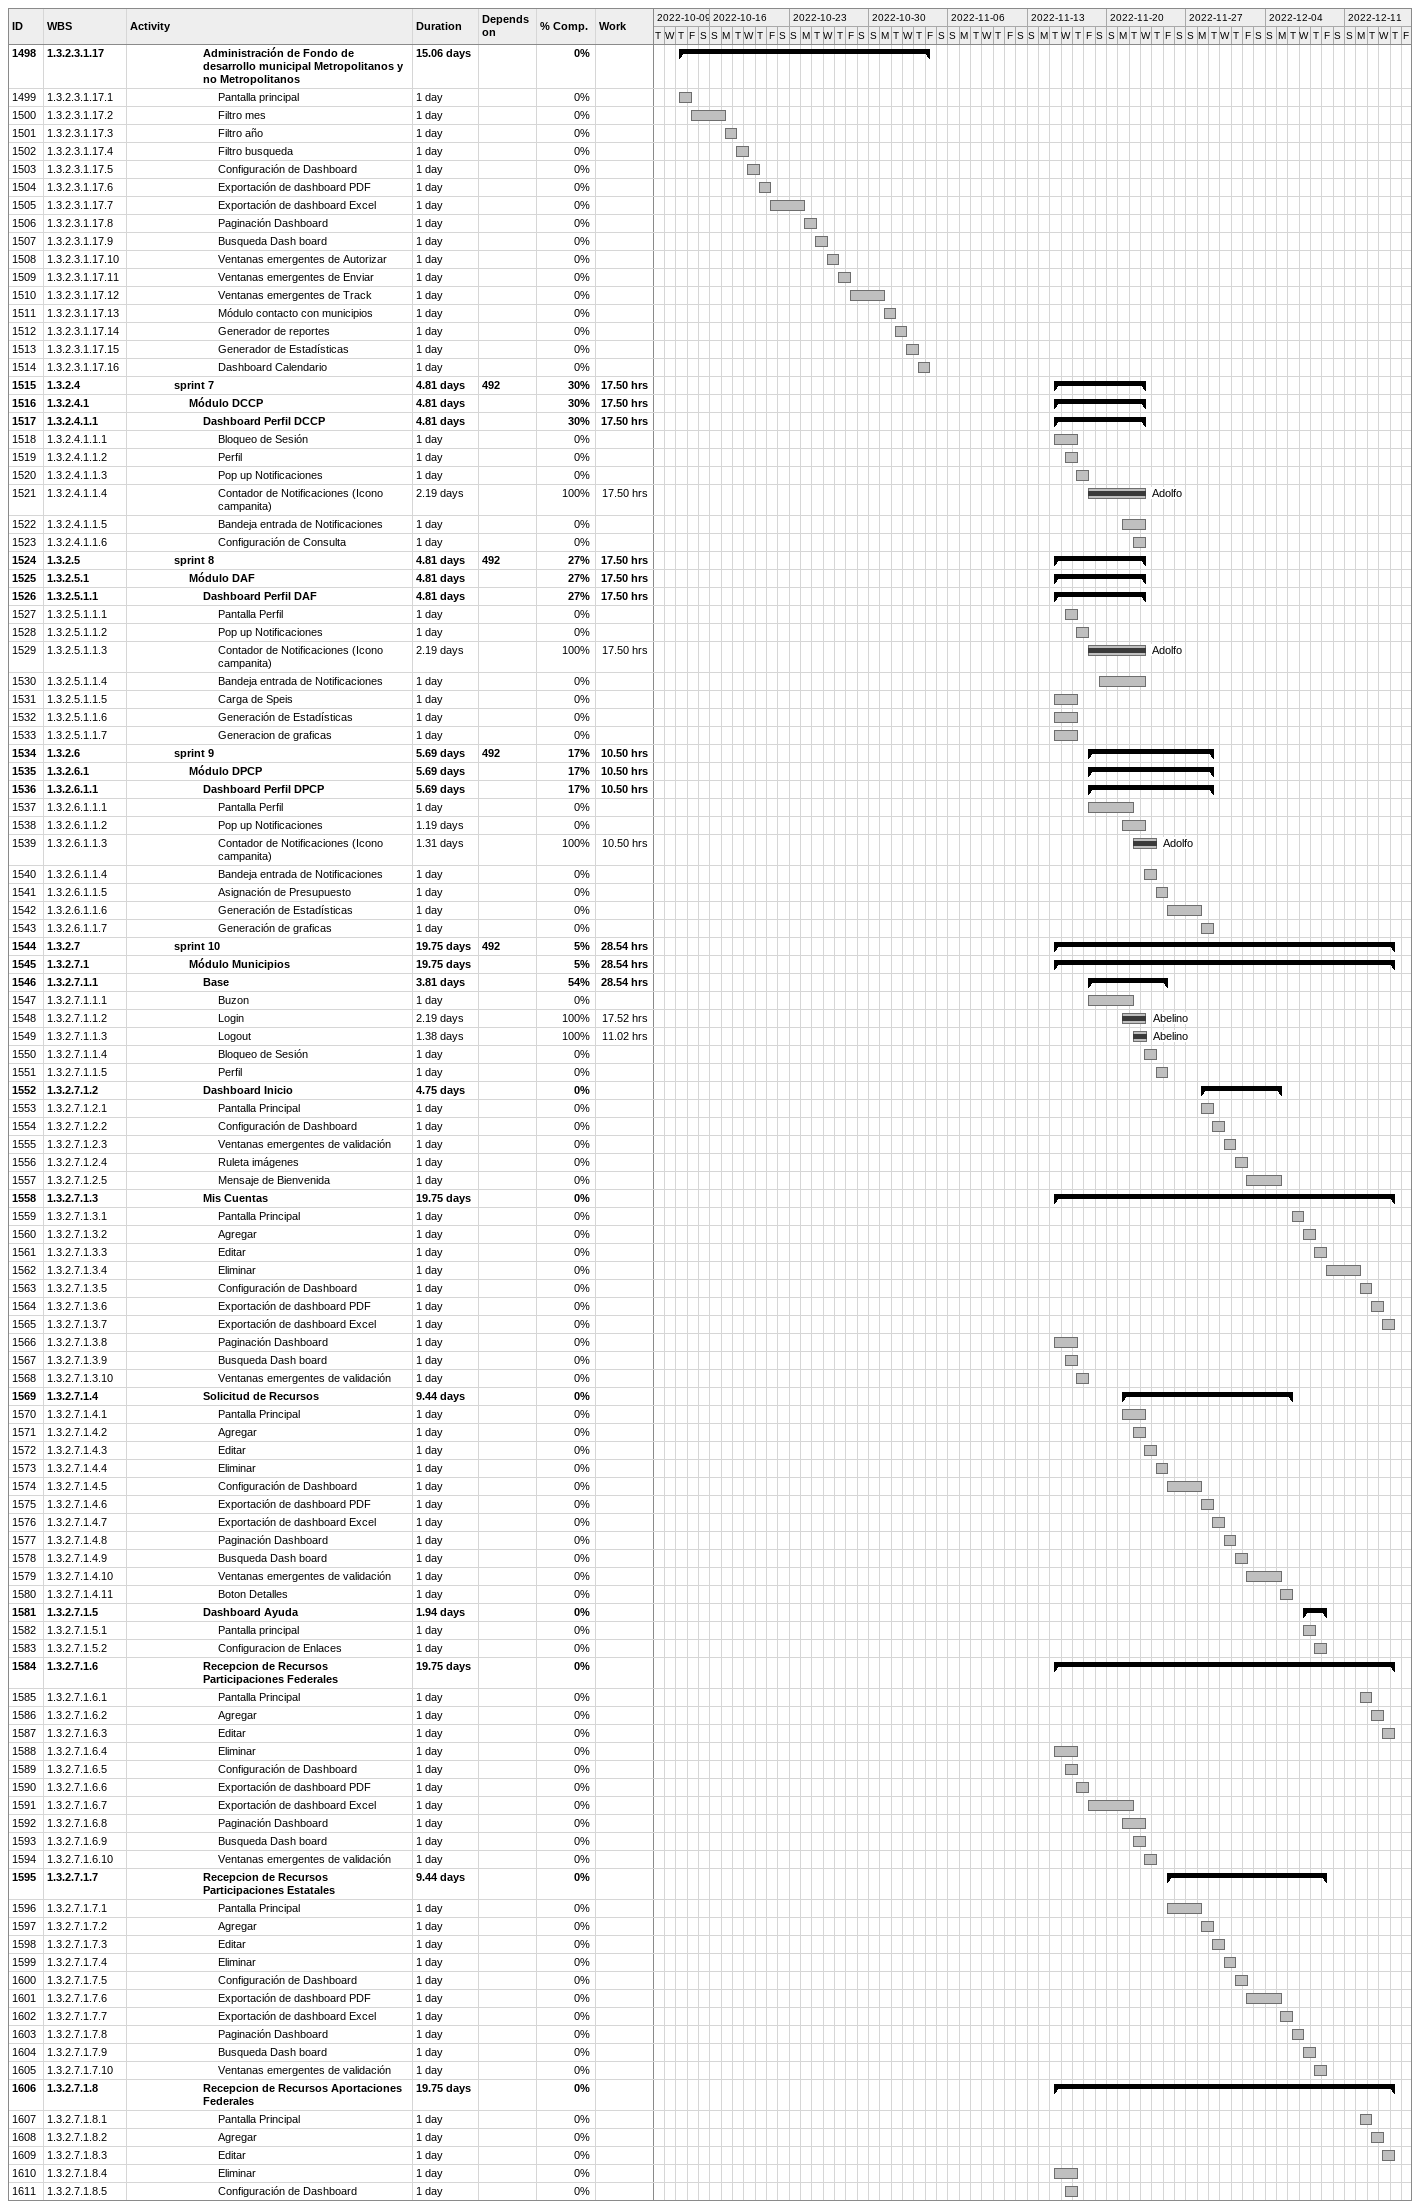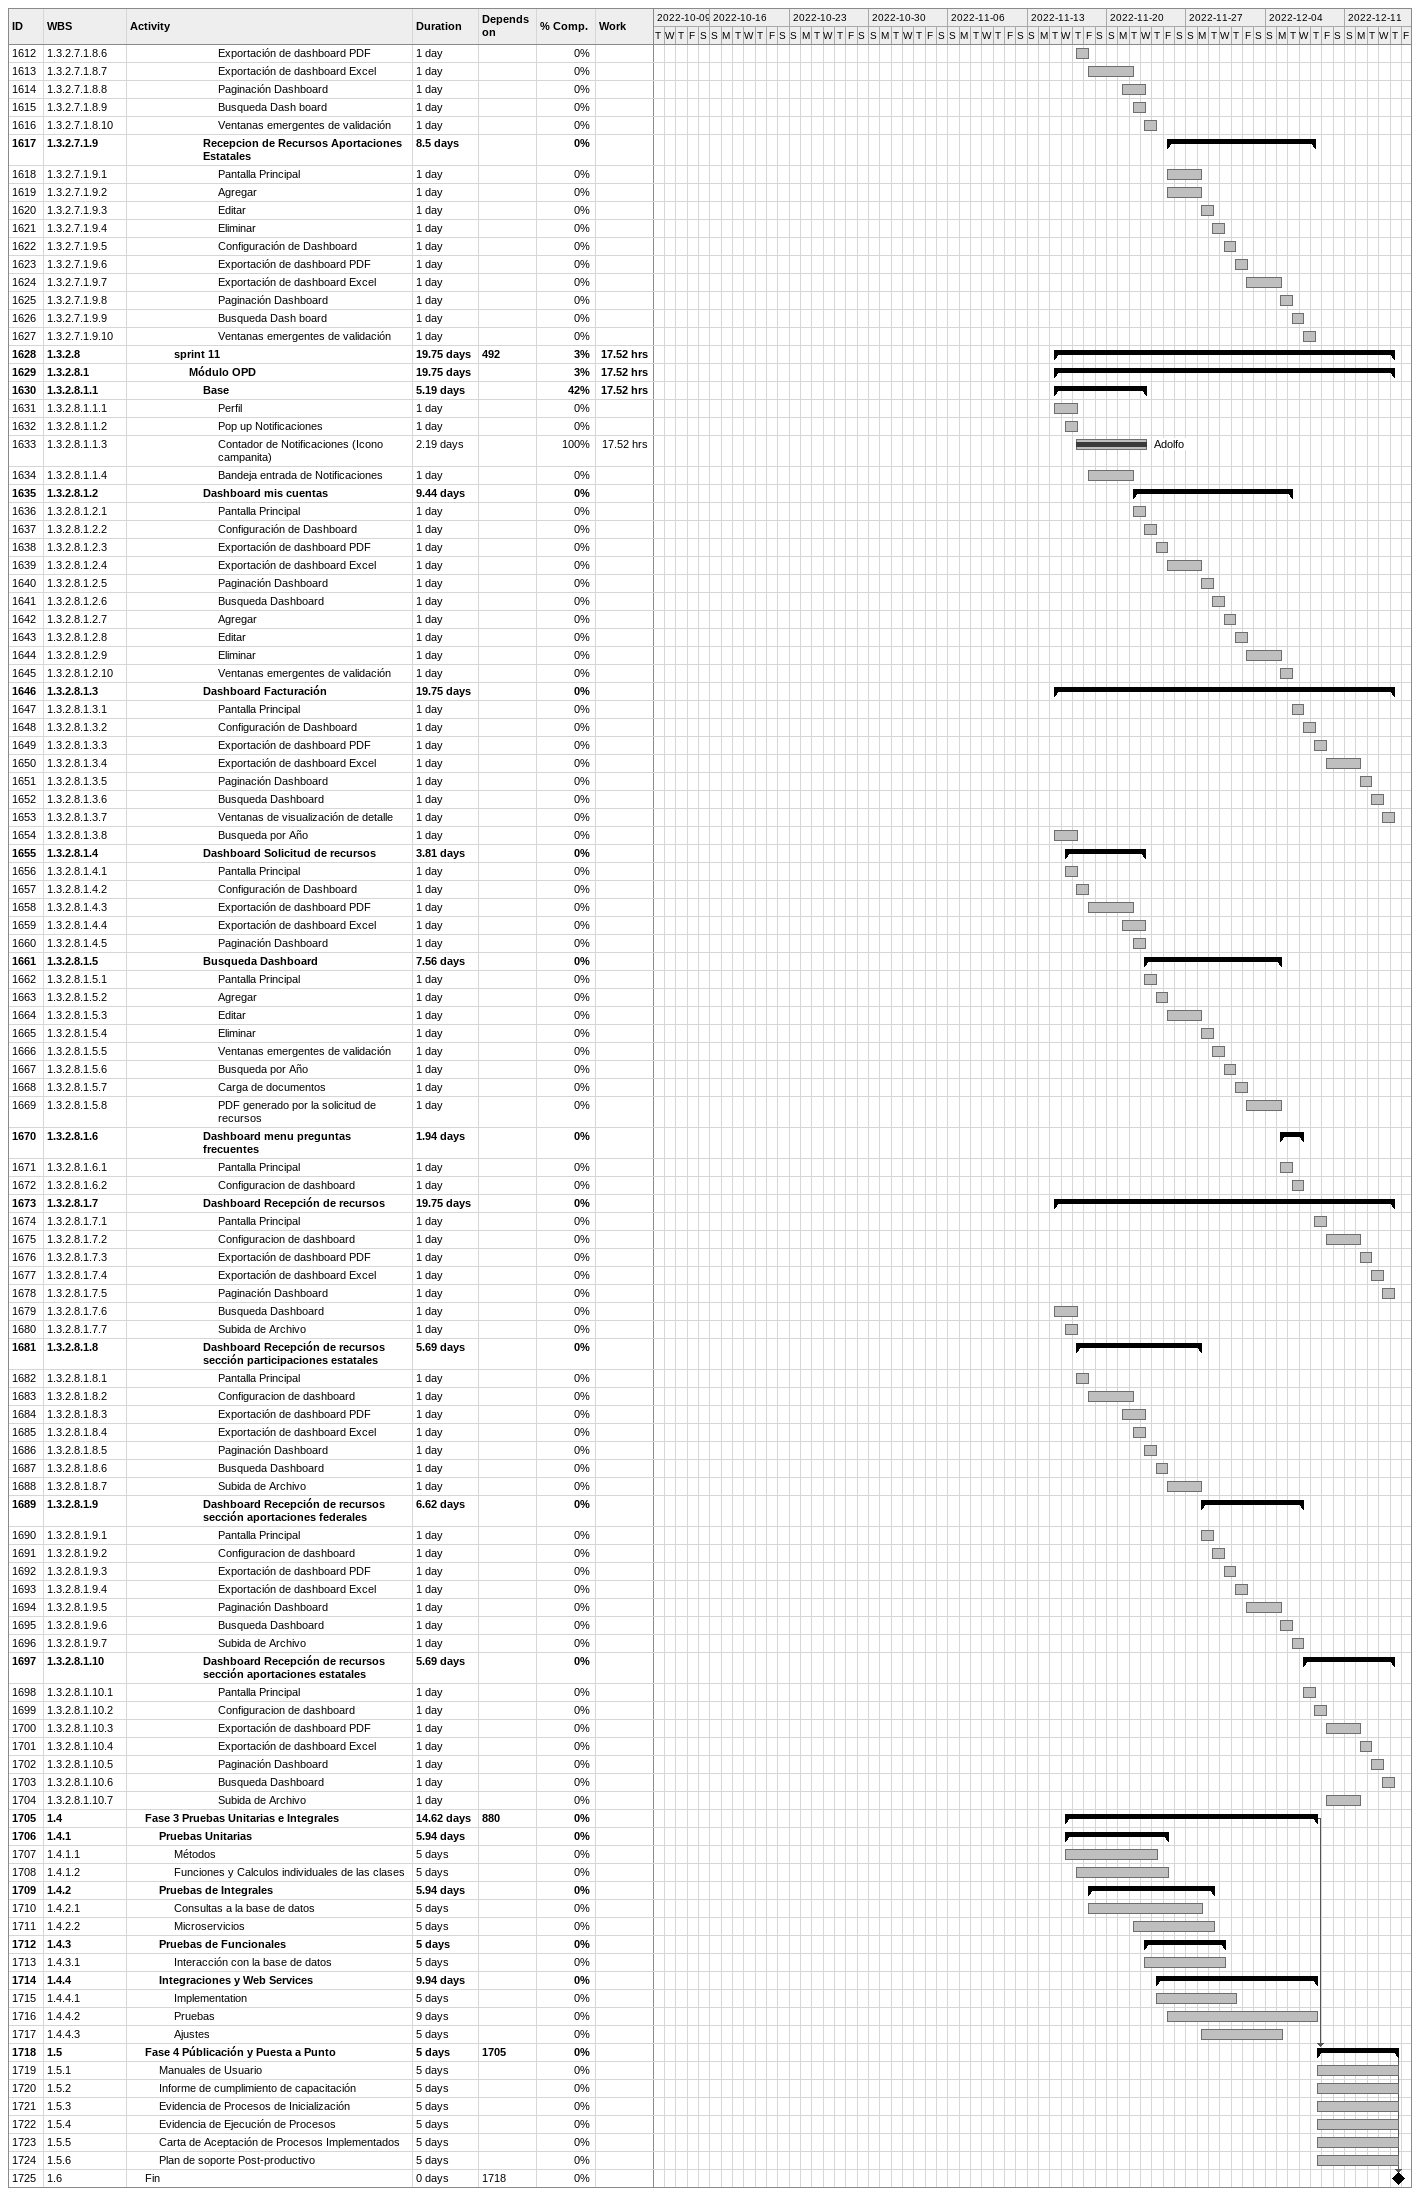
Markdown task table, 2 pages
| ID | WBS | Task | Duration | Start | Finish | Predecessors | Resources | % complete | Work (h) |
|---|---|---|---|---|---|---|---|---|---|
| 1498 | 1.3.2.3.1.17 | **Administración de Fondo de desarrollo municipal Metropolitanos y no Metropolitanos** | 15.06d | 2022-10-13 | 2022-11-04 |  |  | 0 |  |
| 1499 | 1.3.2.3.1.17.1 | Pantalla principal | 1d | 2022-10-13 | 2022-10-14 |  |  | 0 |  |
| 1500 | 1.3.2.3.1.17.2 | Filtro mes | 1d | 2022-10-14 | 2022-10-17 |  |  | 0 |  |
| 1501 | 1.3.2.3.1.17.3 | Filtro año | 1d | 2022-10-17 | 2022-10-18 |  |  | 0 |  |
| 1502 | 1.3.2.3.1.17.4 | Filtro busqueda | 1d | 2022-10-18 | 2022-10-19 |  |  | 0 |  |
| 1503 | 1.3.2.3.1.17.5 | Configuración de Dashboard | 1d | 2022-10-19 | 2022-10-20 |  |  | 0 |  |
| 1504 | 1.3.2.3.1.17.6 | Exportación de dashboard PDF | 1d | 2022-10-20 | 2022-10-21 |  |  | 0 |  |
| 1505 | 1.3.2.3.1.17.7 | Exportación de dashboard Excel | 1d | 2022-10-21 | 2022-10-24 |  |  | 0 |  |
| 1506 | 1.3.2.3.1.17.8 | Paginación Dashboard | 1d | 2022-10-24 | 2022-10-25 |  |  | 0 |  |
| 1507 | 1.3.2.3.1.17.9 | Busqueda Dash board | 1d | 2022-10-25 | 2022-10-26 |  |  | 0 |  |
| 1508 | 1.3.2.3.1.17.10 | Ventanas emergentes de Autorizar | 1d | 2022-10-26 | 2022-10-27 |  |  | 0 |  |
| 1509 | 1.3.2.3.1.17.11 | Ventanas emergentes de Enviar | 1d | 2022-10-27 | 2022-10-28 |  |  | 0 |  |
| 1510 | 1.3.2.3.1.17.12 | Ventanas emergentes de Track | 1d | 2022-10-28 | 2022-10-31 |  |  | 0 |  |
| 1511 | 1.3.2.3.1.17.13 | Módulo contacto con municipios | 1d | 2022-10-31 | 2022-11-01 |  |  | 0 |  |
| 1512 | 1.3.2.3.1.17.14 | Generador de reportes | 1d | 2022-11-01 | 2022-11-02 |  |  | 0 |  |
| 1513 | 1.3.2.3.1.17.15 | Generador de Estadísticas | 1d | 2022-11-02 | 2022-11-03 |  |  | 0 |  |
| 1514 | 1.3.2.3.1.17.16 | Dashboard Calendario | 1d | 2022-11-03 | 2022-11-04 |  |  | 0 |  |
| 1515 | 1.3.2.4 | **sprint 7** | 4.81d | 2022-11-15 | 2022-11-23 | 492 |  | 30 | 17.50 |
| 1516 | 1.3.2.4.1 | **Módulo DCCP** | 4.81d | 2022-11-15 | 2022-11-23 |  |  | 30 | 17.50 |
| 1517 | 1.3.2.4.1.1 | **Dashboard Perfil DCCP** | 4.81d | 2022-11-15 | 2022-11-23 |  |  | 30 | 17.50 |
| 1518 | 1.3.2.4.1.1.1 | Bloqueo de Sesión | 1d | 2022-11-15 | 2022-11-17 |  |  | 0 |  |
| 1519 | 1.3.2.4.1.1.2 | Perfil | 1d | 2022-11-16 | 2022-11-17 |  |  | 0 |  |
| 1520 | 1.3.2.4.1.1.3 | Pop up Notificaciones | 1d | 2022-11-17 | 2022-11-18 |  |  | 0 |  |
| 1521 | 1.3.2.4.1.1.4 | Contador de Notificaciones (Icono campanita) | 2.19d | 2022-11-18 | 2022-11-23 |  | Adolfo | 100 | 17.50 |
| 1522 | 1.3.2.4.1.1.5 | Bandeja entrada de Notificaciones | 1d | 2022-11-21 | 2022-11-23 |  |  | 0 |  |
| 1523 | 1.3.2.4.1.1.6 | Configuración de Consulta | 1d | 2022-11-22 | 2022-11-23 |  |  | 0 |  |
| 1524 | 1.3.2.5 | **sprint 8** | 4.81d | 2022-11-15 | 2022-11-23 | 492 |  | 27 | 17.50 |
| 1525 | 1.3.2.5.1 | **Módulo DAF** | 4.81d | 2022-11-15 | 2022-11-23 |  |  | 27 | 17.50 |
| 1526 | 1.3.2.5.1.1 | **Dashboard Perfil DAF** | 4.81d | 2022-11-15 | 2022-11-23 |  |  | 27 | 17.50 |
| 1527 | 1.3.2.5.1.1.1 | Pantalla Perfil | 1d | 2022-11-16 | 2022-11-17 |  |  | 0 |  |
| 1528 | 1.3.2.5.1.1.2 | Pop up Notificaciones | 1d | 2022-11-17 | 2022-11-18 |  |  | 0 |  |
| 1529 | 1.3.2.5.1.1.3 | Contador de Notificaciones (Icono campanita) | 2.19d | 2022-11-18 | 2022-11-23 |  | Adolfo | 100 | 17.50 |
| 1530 | 1.3.2.5.1.1.4 | Bandeja entrada de Notificaciones | 1d | 2022-11-19 | 2022-11-23 |  |  | 0 |  |
| 1531 | 1.3.2.5.1.1.5 | Carga de Speis | 1d | 2022-11-15 | 2022-11-17 |  |  | 0 |  |
| 1532 | 1.3.2.5.1.1.6 | Generación de Estadísticas | 1d | 2022-11-15 | 2022-11-17 |  |  | 0 |  |
| 1533 | 1.3.2.5.1.1.7 | Generacion de graficas | 1d | 2022-11-15 | 2022-11-17 |  |  | 0 |  |
| 1534 | 1.3.2.6 | **sprint 9** | 5.69d | 2022-11-18 | 2022-11-29 | 492 |  | 17 | 10.50 |
| 1535 | 1.3.2.6.1 | **Módulo DPCP** | 5.69d | 2022-11-18 | 2022-11-29 |  |  | 17 | 10.50 |
| 1536 | 1.3.2.6.1.1 | **Dashboard Perfil DPCP** | 5.69d | 2022-11-18 | 2022-11-29 |  |  | 17 | 10.50 |
| 1537 | 1.3.2.6.1.1.1 | Pantalla Perfil | 1d | 2022-11-18 | 2022-11-22 |  |  | 0 |  |
| 1538 | 1.3.2.6.1.1.2 | Pop up Notificaciones | 1.19d | 2022-11-21 | 2022-11-23 |  |  | 0 |  |
| 1539 | 1.3.2.6.1.1.3 | Contador de Notificaciones (Icono campanita) | 1.31d | 2022-11-22 | 2022-11-24 |  | Adolfo | 100 | 10.50 |
| 1540 | 1.3.2.6.1.1.4 | Bandeja entrada de Notificaciones | 1d | 2022-11-23 | 2022-11-24 |  |  | 0 |  |
| 1541 | 1.3.2.6.1.1.5 | Asignación de Presupuesto | 1d | 2022-11-24 | 2022-11-25 |  |  | 0 |  |
| 1542 | 1.3.2.6.1.1.6 | Generación de Estadísticas | 1d | 2022-11-25 | 2022-11-28 |  |  | 0 |  |
| 1543 | 1.3.2.6.1.1.7 | Generación de graficas | 1d | 2022-11-28 | 2022-11-29 |  |  | 0 |  |
| 1544 | 1.3.2.7 | **sprint 10** | 19.75d | 2022-11-15 | 2022-12-15 | 492 |  | 5 | 28.54 |
| 1545 | 1.3.2.7.1 | **Módulo Municipios** | 19.75d | 2022-11-15 | 2022-12-15 |  |  | 5 | 28.54 |
| 1546 | 1.3.2.7.1.1 | **Base** | 3.81d | 2022-11-18 | 2022-11-25 |  |  | 54 | 28.54 |
| 1547 | 1.3.2.7.1.1.1 | Buzon | 1d | 2022-11-18 | 2022-11-22 |  |  | 0 |  |
| 1548 | 1.3.2.7.1.1.2 | Login | 2.19d | 2022-11-21 | 2022-11-23 |  | Abelino | 100 | 17.52 |
| 1549 | 1.3.2.7.1.1.3 | Logout | 1.38d | 2022-11-22 | 2022-11-23 |  | Abelino | 100 | 11.02 |
| 1550 | 1.3.2.7.1.1.4 | Bloqueo de Sesión | 1d | 2022-11-23 | 2022-11-24 |  |  | 0 |  |
| 1551 | 1.3.2.7.1.1.5 | Perfil | 1d | 2022-11-24 | 2022-11-25 |  |  | 0 |  |
| 1552 | 1.3.2.7.1.2 | **Dashboard Inicio** | 4.75d | 2022-11-28 | 2022-12-05 |  |  | 0 |  |
| 1553 | 1.3.2.7.1.2.1 | Pantalla Principal | 1d | 2022-11-28 | 2022-11-29 |  |  | 0 |  |
| 1554 | 1.3.2.7.1.2.2 | Configuración de Dashboard | 1d | 2022-11-29 | 2022-11-30 |  |  | 0 |  |
| 1555 | 1.3.2.7.1.2.3 | Ventanas emergentes de validación | 1d | 2022-11-30 | 2022-12-01 |  |  | 0 |  |
| 1556 | 1.3.2.7.1.2.4 | Ruleta imágenes | 1d | 2022-12-01 | 2022-12-02 |  |  | 0 |  |
| 1557 | 1.3.2.7.1.2.5 | Mensaje de Bienvenida | 1d | 2022-12-02 | 2022-12-05 |  |  | 0 |  |
| 1558 | 1.3.2.7.1.3 | **Mis Cuentas** | 19.75d | 2022-11-15 | 2022-12-15 |  |  | 0 |  |
| 1559 | 1.3.2.7.1.3.1 | Pantalla Principal | 1d | 2022-12-06 | 2022-12-07 |  |  | 0 |  |
| 1560 | 1.3.2.7.1.3.2 | Agregar | 1d | 2022-12-07 | 2022-12-08 |  |  | 0 |  |
| 1561 | 1.3.2.7.1.3.3 | Editar | 1d | 2022-12-08 | 2022-12-09 |  |  | 0 |  |
| 1562 | 1.3.2.7.1.3.4 | Eliminar | 1d | 2022-12-09 | 2022-12-12 |  |  | 0 |  |
| 1563 | 1.3.2.7.1.3.5 | Configuración de Dashboard | 1d | 2022-12-12 | 2022-12-13 |  |  | 0 |  |
| 1564 | 1.3.2.7.1.3.6 | Exportación de dashboard PDF | 1d | 2022-12-13 | 2022-12-14 |  |  | 0 |  |
| 1565 | 1.3.2.7.1.3.7 | Exportación de dashboard Excel | 1d | 2022-12-14 | 2022-12-15 |  |  | 0 |  |
| 1566 | 1.3.2.7.1.3.8 | Paginación Dashboard | 1d | 2022-11-15 | 2022-11-17 |  |  | 0 |  |
| 1567 | 1.3.2.7.1.3.9 | Busqueda Dash board | 1d | 2022-11-16 | 2022-11-17 |  |  | 0 |  |
| 1568 | 1.3.2.7.1.3.10 | Ventanas emergentes de validación | 1d | 2022-11-17 | 2022-11-18 |  |  | 0 |  |
| 1569 | 1.3.2.7.1.4 | **Solicitud de Recursos** | 9.44d | 2022-11-21 | 2022-12-06 |  |  | 0 |  |
| 1570 | 1.3.2.7.1.4.1 | Pantalla Principal | 1d | 2022-11-21 | 2022-11-23 |  |  | 0 |  |
| 1571 | 1.3.2.7.1.4.2 | Agregar | 1d | 2022-11-22 | 2022-11-23 |  |  | 0 |  |
| 1572 | 1.3.2.7.1.4.3 | Editar | 1d | 2022-11-23 | 2022-11-24 |  |  | 0 |  |
| 1573 | 1.3.2.7.1.4.4 | Eliminar | 1d | 2022-11-24 | 2022-11-25 |  |  | 0 |  |
| 1574 | 1.3.2.7.1.4.5 | Configuración de Dashboard | 1d | 2022-11-25 | 2022-11-28 |  |  | 0 |  |
| 1575 | 1.3.2.7.1.4.6 | Exportación de dashboard PDF | 1d | 2022-11-28 | 2022-11-29 |  |  | 0 |  |
| 1576 | 1.3.2.7.1.4.7 | Exportación de dashboard Excel | 1d | 2022-11-29 | 2022-11-30 |  |  | 0 |  |
| 1577 | 1.3.2.7.1.4.8 | Paginación Dashboard | 1d | 2022-11-30 | 2022-12-01 |  |  | 0 |  |
| 1578 | 1.3.2.7.1.4.9 | Busqueda Dash board | 1d | 2022-12-01 | 2022-12-02 |  |  | 0 |  |
| 1579 | 1.3.2.7.1.4.10 | Ventanas emergentes de validación | 1d | 2022-12-02 | 2022-12-05 |  |  | 0 |  |
| 1580 | 1.3.2.7.1.4.11 | Boton Detalles | 1d | 2022-12-05 | 2022-12-06 |  |  | 0 |  |
| 1581 | 1.3.2.7.1.5 | **Dashboard Ayuda** | 1.94d | 2022-12-07 | 2022-12-09 |  |  | 0 |  |
| 1582 | 1.3.2.7.1.5.1 | Pantalla principal | 1d | 2022-12-07 | 2022-12-08 |  |  | 0 |  |
| 1583 | 1.3.2.7.1.5.2 | Configuracion de Enlaces | 1d | 2022-12-08 | 2022-12-09 |  |  | 0 |  |
| 1584 | 1.3.2.7.1.6 | **Recepcion de Recursos Participaciones Federales** | 19.75d | 2022-11-15 | 2022-12-15 |  |  | 0 |  |
| 1585 | 1.3.2.7.1.6.1 | Pantalla Principal | 1d | 2022-12-12 | 2022-12-13 |  |  | 0 |  |
| 1586 | 1.3.2.7.1.6.2 | Agregar | 1d | 2022-12-13 | 2022-12-14 |  |  | 0 |  |
| 1587 | 1.3.2.7.1.6.3 | Editar | 1d | 2022-12-14 | 2022-12-15 |  |  | 0 |  |
| 1588 | 1.3.2.7.1.6.4 | Eliminar | 1d | 2022-11-15 | 2022-11-17 |  |  | 0 |  |
| 1589 | 1.3.2.7.1.6.5 | Configuración de Dashboard | 1d | 2022-11-16 | 2022-11-17 |  |  | 0 |  |
| 1590 | 1.3.2.7.1.6.6 | Exportación de dashboard PDF | 1d | 2022-11-17 | 2022-11-18 |  |  | 0 |  |
| 1591 | 1.3.2.7.1.6.7 | Exportación de dashboard Excel | 1d | 2022-11-18 | 2022-11-22 |  |  | 0 |  |
| 1592 | 1.3.2.7.1.6.8 | Paginación Dashboard | 1d | 2022-11-21 | 2022-11-23 |  |  | 0 |  |
| 1593 | 1.3.2.7.1.6.9 | Busqueda Dash board | 1d | 2022-11-22 | 2022-11-23 |  |  | 0 |  |
| 1594 | 1.3.2.7.1.6.10 | Ventanas emergentes de validación | 1d | 2022-11-23 | 2022-11-24 |  |  | 0 |  |
| 1595 | 1.3.2.7.1.7 | **Recepcion de Recursos Participaciones Estatales** | 9.44d | 2022-11-25 | 2022-12-09 |  |  | 0 |  |
| 1596 | 1.3.2.7.1.7.1 | Pantalla Principal | 1d | 2022-11-25 | 2022-11-28 |  |  | 0 |  |
| 1597 | 1.3.2.7.1.7.2 | Agregar | 1d | 2022-11-28 | 2022-11-29 |  |  | 0 |  |
| 1598 | 1.3.2.7.1.7.3 | Editar | 1d | 2022-11-29 | 2022-11-30 |  |  | 0 |  |
| 1599 | 1.3.2.7.1.7.4 | Eliminar | 1d | 2022-11-30 | 2022-12-01 |  |  | 0 |  |
| 1600 | 1.3.2.7.1.7.5 | Configuración de Dashboard | 1d | 2022-12-01 | 2022-12-02 |  |  | 0 |  |
| 1601 | 1.3.2.7.1.7.6 | Exportación de dashboard PDF | 1d | 2022-12-02 | 2022-12-05 |  |  | 0 |  |
| 1602 | 1.3.2.7.1.7.7 | Exportación de dashboard Excel | 1d | 2022-12-05 | 2022-12-06 |  |  | 0 |  |
| 1603 | 1.3.2.7.1.7.8 | Paginación Dashboard | 1d | 2022-12-06 | 2022-12-07 |  |  | 0 |  |
| 1604 | 1.3.2.7.1.7.9 | Busqueda Dash board | 1d | 2022-12-07 | 2022-12-08 |  |  | 0 |  |
| 1605 | 1.3.2.7.1.7.10 | Ventanas emergentes de validación | 1d | 2022-12-08 | 2022-12-09 |  |  | 0 |  |
| 1606 | 1.3.2.7.1.8 | **Recepcion de Recursos Aportaciones Federales** | 19.75d | 2022-11-15 | 2022-12-15 |  |  | 0 |  |
| 1607 | 1.3.2.7.1.8.1 | Pantalla Principal | 1d | 2022-12-12 | 2022-12-13 |  |  | 0 |  |
| 1608 | 1.3.2.7.1.8.2 | Agregar | 1d | 2022-12-13 | 2022-12-14 |  |  | 0 |  |
| 1609 | 1.3.2.7.1.8.3 | Editar | 1d | 2022-12-14 | 2022-12-15 |  |  | 0 |  |
| 1610 | 1.3.2.7.1.8.4 | Eliminar | 1d | 2022-11-15 | 2022-11-17 |  |  | 0 |  |
| 1611 | 1.3.2.7.1.8.5 | Configuración de Dashboard | 1d | 2022-11-16 | 2022-11-17 |  |  | 0 |  |
| 1612 | 1.3.2.7.1.8.6 | Exportación de dashboard PDF | 1d | 2022-11-17 | 2022-11-18 |  |  | 0 |  |
| 1613 | 1.3.2.7.1.8.7 | Exportación de dashboard Excel | 1d | 2022-11-18 | 2022-11-22 |  |  | 0 |  |
| 1614 | 1.3.2.7.1.8.8 | Paginación Dashboard | 1d | 2022-11-21 | 2022-11-23 |  |  | 0 |  |
| 1615 | 1.3.2.7.1.8.9 | Busqueda Dash board | 1d | 2022-11-22 | 2022-11-23 |  |  | 0 |  |
| 1616 | 1.3.2.7.1.8.10 | Ventanas emergentes de validación | 1d | 2022-11-23 | 2022-11-24 |  |  | 0 |  |
| 1617 | 1.3.2.7.1.9 | **Recepcion de Recursos Aportaciones Estatales** | 8.5d | 2022-11-25 | 2022-12-08 |  |  | 0 |  |
| 1618 | 1.3.2.7.1.9.1 | Pantalla Principal | 1d | 2022-11-25 | 2022-11-28 |  |  | 0 |  |
| 1619 | 1.3.2.7.1.9.2 | Agregar | 1d | 2022-11-25 | 2022-11-28 |  |  | 0 |  |
| 1620 | 1.3.2.7.1.9.3 | Editar | 1d | 2022-11-28 | 2022-11-29 |  |  | 0 |  |
| 1621 | 1.3.2.7.1.9.4 | Eliminar | 1d | 2022-11-29 | 2022-11-30 |  |  | 0 |  |
| 1622 | 1.3.2.7.1.9.5 | Configuración de Dashboard | 1d | 2022-11-30 | 2022-12-01 |  |  | 0 |  |
| 1623 | 1.3.2.7.1.9.6 | Exportación de dashboard PDF | 1d | 2022-12-01 | 2022-12-02 |  |  | 0 |  |
| 1624 | 1.3.2.7.1.9.7 | Exportación de dashboard Excel | 1d | 2022-12-02 | 2022-12-05 |  |  | 0 |  |
| 1625 | 1.3.2.7.1.9.8 | Paginación Dashboard | 1d | 2022-12-05 | 2022-12-06 |  |  | 0 |  |
| 1626 | 1.3.2.7.1.9.9 | Busqueda Dash board | 1d | 2022-12-06 | 2022-12-07 |  |  | 0 |  |
| 1627 | 1.3.2.7.1.9.10 | Ventanas emergentes de validación | 1d | 2022-12-07 | 2022-12-08 |  |  | 0 |  |
| 1628 | 1.3.2.8 | **sprint 11** | 19.75d | 2022-11-15 | 2022-12-15 | 492 |  | 3 | 17.52 |
| 1629 | 1.3.2.8.1 | **Módulo OPD** | 19.75d | 2022-11-15 | 2022-12-15 |  |  | 3 | 17.52 |
| 1630 | 1.3.2.8.1.1 | **Base** | 5.19d | 2022-11-15 | 2022-11-23 |  |  | 42 | 17.52 |
| 1631 | 1.3.2.8.1.1.1 | Perfil | 1d | 2022-11-15 | 2022-11-17 |  |  | 0 |  |
| 1632 | 1.3.2.8.1.1.2 | Pop up Notificaciones | 1d | 2022-11-16 | 2022-11-17 |  |  | 0 |  |
| 1633 | 1.3.2.8.1.1.3 | Contador de Notificaciones (Icono campanita) | 2.19d | 2022-11-17 | 2022-11-23 |  | Adolfo | 100 | 17.52 |
| 1634 | 1.3.2.8.1.1.4 | Bandeja entrada de Notificaciones | 1d | 2022-11-18 | 2022-11-22 |  |  | 0 |  |
| 1635 | 1.3.2.8.1.2 | **Dashboard mis cuentas** | 9.44d | 2022-11-22 | 2022-12-06 |  |  | 0 |  |
| 1636 | 1.3.2.8.1.2.1 | Pantalla Principal | 1d | 2022-11-22 | 2022-11-23 |  |  | 0 |  |
| 1637 | 1.3.2.8.1.2.2 | Configuración de Dashboard | 1d | 2022-11-23 | 2022-11-24 |  |  | 0 |  |
| 1638 | 1.3.2.8.1.2.3 | Exportación de dashboard PDF | 1d | 2022-11-24 | 2022-11-25 |  |  | 0 |  |
| 1639 | 1.3.2.8.1.2.4 | Exportación de dashboard Excel | 1d | 2022-11-25 | 2022-11-28 |  |  | 0 |  |
| 1640 | 1.3.2.8.1.2.5 | Paginación Dashboard | 1d | 2022-11-28 | 2022-11-29 |  |  | 0 |  |
| 1641 | 1.3.2.8.1.2.6 | Busqueda Dashboard | 1d | 2022-11-29 | 2022-11-30 |  |  | 0 |  |
| 1642 | 1.3.2.8.1.2.7 | Agregar | 1d | 2022-11-30 | 2022-12-01 |  |  | 0 |  |
| 1643 | 1.3.2.8.1.2.8 | Editar | 1d | 2022-12-01 | 2022-12-02 |  |  | 0 |  |
| 1644 | 1.3.2.8.1.2.9 | Eliminar | 1d | 2022-12-02 | 2022-12-05 |  |  | 0 |  |
| 1645 | 1.3.2.8.1.2.10 | Ventanas emergentes de validación | 1d | 2022-12-05 | 2022-12-06 |  |  | 0 |  |
| 1646 | 1.3.2.8.1.3 | **Dashboard Facturación** | 19.75d | 2022-11-15 | 2022-12-15 |  |  | 0 |  |
| 1647 | 1.3.2.8.1.3.1 | Pantalla Principal | 1d | 2022-12-06 | 2022-12-07 |  |  | 0 |  |
| 1648 | 1.3.2.8.1.3.2 | Configuración de Dashboard | 1d | 2022-12-07 | 2022-12-08 |  |  | 0 |  |
| 1649 | 1.3.2.8.1.3.3 | Exportación de dashboard PDF | 1d | 2022-12-08 | 2022-12-09 |  |  | 0 |  |
| 1650 | 1.3.2.8.1.3.4 | Exportación de dashboard Excel | 1d | 2022-12-09 | 2022-12-12 |  |  | 0 |  |
| 1651 | 1.3.2.8.1.3.5 | Paginación Dashboard | 1d | 2022-12-12 | 2022-12-13 |  |  | 0 |  |
| 1652 | 1.3.2.8.1.3.6 | Busqueda Dashboard | 1d | 2022-12-13 | 2022-12-14 |  |  | 0 |  |
| 1653 | 1.3.2.8.1.3.7 | Ventanas de visualización de detalle | 1d | 2022-12-14 | 2022-12-15 |  |  | 0 |  |
| 1654 | 1.3.2.8.1.3.8 | Busqueda por Año | 1d | 2022-11-15 | 2022-11-17 |  |  | 0 |  |
| 1655 | 1.3.2.8.1.4 | **Dashboard Solicitud de recursos** | 3.81d | 2022-11-16 | 2022-11-23 |  |  | 0 |  |
| 1656 | 1.3.2.8.1.4.1 | Pantalla Principal | 1d | 2022-11-16 | 2022-11-17 |  |  | 0 |  |
| 1657 | 1.3.2.8.1.4.2 | Configuración de Dashboard | 1d | 2022-11-17 | 2022-11-18 |  |  | 0 |  |
| 1658 | 1.3.2.8.1.4.3 | Exportación de dashboard PDF | 1d | 2022-11-18 | 2022-11-22 |  |  | 0 |  |
| 1659 | 1.3.2.8.1.4.4 | Exportación de dashboard Excel | 1d | 2022-11-21 | 2022-11-23 |  |  | 0 |  |
| 1660 | 1.3.2.8.1.4.5 | Paginación Dashboard | 1d | 2022-11-22 | 2022-11-23 |  |  | 0 |  |
| 1661 | 1.3.2.8.1.5 | **Busqueda Dashboard** | 7.56d | 2022-11-23 | 2022-12-05 |  |  | 0 |  |
| 1662 | 1.3.2.8.1.5.1 | Pantalla Principal | 1d | 2022-11-23 | 2022-11-24 |  |  | 0 |  |
| 1663 | 1.3.2.8.1.5.2 | Agregar | 1d | 2022-11-24 | 2022-11-25 |  |  | 0 |  |
| 1664 | 1.3.2.8.1.5.3 | Editar | 1d | 2022-11-25 | 2022-11-28 |  |  | 0 |  |
| 1665 | 1.3.2.8.1.5.4 | Eliminar | 1d | 2022-11-28 | 2022-11-29 |  |  | 0 |  |
| 1666 | 1.3.2.8.1.5.5 | Ventanas emergentes de validación | 1d | 2022-11-29 | 2022-11-30 |  |  | 0 |  |
| 1667 | 1.3.2.8.1.5.6 | Busqueda por Año | 1d | 2022-11-30 | 2022-12-01 |  |  | 0 |  |
| 1668 | 1.3.2.8.1.5.7 | Carga de documentos | 1d | 2022-12-01 | 2022-12-02 |  |  | 0 |  |
| 1669 | 1.3.2.8.1.5.8 | PDF generado por la solicitud de recursos | 1d | 2022-12-02 | 2022-12-05 |  |  | 0 |  |
| 1670 | 1.3.2.8.1.6 | **Dashboard menu preguntas frecuentes** | 1.94d | 2022-12-05 | 2022-12-07 |  |  | 0 |  |
| 1671 | 1.3.2.8.1.6.1 | Pantalla Principal | 1d | 2022-12-05 | 2022-12-06 |  |  | 0 |  |
| 1672 | 1.3.2.8.1.6.2 | Configuracion de dashboard | 1d | 2022-12-06 | 2022-12-07 |  |  | 0 |  |
| 1673 | 1.3.2.8.1.7 | **Dashboard Recepción de recursos** | 19.75d | 2022-11-15 | 2022-12-15 |  |  | 0 |  |
| 1674 | 1.3.2.8.1.7.1 | Pantalla Principal | 1d | 2022-12-08 | 2022-12-09 |  |  | 0 |  |
| 1675 | 1.3.2.8.1.7.2 | Configuracion de dashboard | 1d | 2022-12-09 | 2022-12-12 |  |  | 0 |  |
| 1676 | 1.3.2.8.1.7.3 | Exportación de dashboard PDF | 1d | 2022-12-12 | 2022-12-13 |  |  | 0 |  |
| 1677 | 1.3.2.8.1.7.4 | Exportación de dashboard Excel | 1d | 2022-12-13 | 2022-12-14 |  |  | 0 |  |
| 1678 | 1.3.2.8.1.7.5 | Paginación Dashboard | 1d | 2022-12-14 | 2022-12-15 |  |  | 0 |  |
| 1679 | 1.3.2.8.1.7.6 | Busqueda Dashboard | 1d | 2022-11-15 | 2022-11-17 |  |  | 0 |  |
| 1680 | 1.3.2.8.1.7.7 | Subida de Archivo | 1d | 2022-11-16 | 2022-11-17 |  |  | 0 |  |
| 1681 | 1.3.2.8.1.8 | **Dashboard Recepción de recursos sección participaciones estatales** | 5.69d | 2022-11-17 | 2022-11-28 |  |  | 0 |  |
| 1682 | 1.3.2.8.1.8.1 | Pantalla Principal | 1d | 2022-11-17 | 2022-11-18 |  |  | 0 |  |
| 1683 | 1.3.2.8.1.8.2 | Configuracion de dashboard | 1d | 2022-11-18 | 2022-11-22 |  |  | 0 |  |
| 1684 | 1.3.2.8.1.8.3 | Exportación de dashboard PDF | 1d | 2022-11-21 | 2022-11-23 |  |  | 0 |  |
| 1685 | 1.3.2.8.1.8.4 | Exportación de dashboard Excel | 1d | 2022-11-22 | 2022-11-23 |  |  | 0 |  |
| 1686 | 1.3.2.8.1.8.5 | Paginación Dashboard | 1d | 2022-11-23 | 2022-11-24 |  |  | 0 |  |
| 1687 | 1.3.2.8.1.8.6 | Busqueda Dashboard | 1d | 2022-11-24 | 2022-11-25 |  |  | 0 |  |
| 1688 | 1.3.2.8.1.8.7 | Subida de Archivo | 1d | 2022-11-25 | 2022-11-28 |  |  | 0 |  |
| 1689 | 1.3.2.8.1.9 | **Dashboard Recepción de recursos sección aportaciones federales** | 6.62d | 2022-11-28 | 2022-12-07 |  |  | 0 |  |
| 1690 | 1.3.2.8.1.9.1 | Pantalla Principal | 1d | 2022-11-28 | 2022-11-29 |  |  | 0 |  |
| 1691 | 1.3.2.8.1.9.2 | Configuracion de dashboard | 1d | 2022-11-29 | 2022-11-30 |  |  | 0 |  |
| 1692 | 1.3.2.8.1.9.3 | Exportación de dashboard PDF | 1d | 2022-11-30 | 2022-12-01 |  |  | 0 |  |
| 1693 | 1.3.2.8.1.9.4 | Exportación de dashboard Excel | 1d | 2022-12-01 | 2022-12-02 |  |  | 0 |  |
| 1694 | 1.3.2.8.1.9.5 | Paginación Dashboard | 1d | 2022-12-02 | 2022-12-05 |  |  | 0 |  |
| 1695 | 1.3.2.8.1.9.6 | Busqueda Dashboard | 1d | 2022-12-05 | 2022-12-06 |  |  | 0 |  |
| 1696 | 1.3.2.8.1.9.7 | Subida de Archivo | 1d | 2022-12-06 | 2022-12-07 |  |  | 0 |  |
| 1697 | 1.3.2.8.1.10 | **Dashboard Recepción de recursos sección aportaciones estatales** | 5.69d | 2022-12-07 | 2022-12-15 |  |  | 0 |  |
| 1698 | 1.3.2.8.1.10.1 | Pantalla Principal | 1d | 2022-12-07 | 2022-12-08 |  |  | 0 |  |
| 1699 | 1.3.2.8.1.10.2 | Configuracion de dashboard | 1d | 2022-12-08 | 2022-12-09 |  |  | 0 |  |
| 1700 | 1.3.2.8.1.10.3 | Exportación de dashboard PDF | 1d | 2022-12-09 | 2022-12-12 |  |  | 0 |  |
| 1701 | 1.3.2.8.1.10.4 | Exportación de dashboard Excel | 1d | 2022-12-12 | 2022-12-13 |  |  | 0 |  |
| 1702 | 1.3.2.8.1.10.5 | Paginación Dashboard | 1d | 2022-12-13 | 2022-12-14 |  |  | 0 |  |
| 1703 | 1.3.2.8.1.10.6 | Busqueda Dashboard | 1d | 2022-12-14 | 2022-12-15 |  |  | 0 |  |
| 1704 | 1.3.2.8.1.10.7 | Subida de Archivo | 1d | 2022-12-09 | 2022-12-12 |  |  | 0 |  |
| 1705 | 1.4 | **Fase 3 Pruebas Unitarias e Integrales** | 14.62d | 2022-11-16 | 2022-12-08 | 880 |  | 0 |  |
| 1706 | 1.4.1 | **Pruebas Unitarias** | 5.94d | 2022-11-16 | 2022-11-25 |  |  | 0 |  |
| 1707 | 1.4.1.1 | Métodos | 5d | 2022-11-16 | 2022-11-24 |  |  | 0 |  |
| 1708 | 1.4.1.2 | Funciones y Calculos individuales de las clases | 5d | 2022-11-17 | 2022-11-25 |  |  | 0 |  |
| 1709 | 1.4.2 | **Pruebas de Integrales** | 5.94d | 2022-11-18 | 2022-11-29 |  |  | 0 |  |
| 1710 | 1.4.2.1 | Consultas a la base de datos | 5d | 2022-11-18 | 2022-11-28 |  |  | 0 |  |
| 1711 | 1.4.2.2 | Microservicios | 5d | 2022-11-22 | 2022-11-29 |  |  | 0 |  |
| 1712 | 1.4.3 | **Pruebas de Funcionales** | 5d | 2022-11-23 | 2022-11-30 |  |  | 0 |  |
| 1713 | 1.4.3.1 | Interacción con la base de datos | 5d | 2022-11-23 | 2022-11-30 |  |  | 0 |  |
| 1714 | 1.4.4 | **Integraciones y Web Services** | 9.94d | 2022-11-24 | 2022-12-08 |  |  | 0 |  |
| 1715 | 1.4.4.1 | Implementation | 5d | 2022-11-24 | 2022-12-01 |  |  | 0 |  |
| 1716 | 1.4.4.2 | Pruebas | 9d | 2022-11-25 | 2022-12-08 |  |  | 0 |  |
| 1717 | 1.4.4.3 | Ajustes | 5d | 2022-11-28 | 2022-12-05 |  |  | 0 |  |
| 1718 | 1.5 | **Fase 4 Públicación y Puesta a Punto** | 5d | 2022-12-08 | 2022-12-15 | 1705 |  | 0 |  |
| 1719 | 1.5.1 | Manuales de Usuario | 5d | 2022-12-08 | 2022-12-15 |  |  | 0 |  |
| 1720 | 1.5.2 | Informe de cumplimiento de capacitación | 5d | 2022-12-08 | 2022-12-15 |  |  | 0 |  |
| 1721 | 1.5.3 | Evidencia de Procesos de Inicialización | 5d | 2022-12-08 | 2022-12-15 |  |  | 0 |  |
| 1722 | 1.5.4 | Evidencia de Ejecución de Procesos | 5d | 2022-12-08 | 2022-12-15 |  |  | 0 |  |
| 1723 | 1.5.5 | Carta de Aceptación de Procesos Implementados | 5d | 2022-12-08 | 2022-12-15 |  |  | 0 |  |
| 1724 | 1.5.6 | Plan de soporte Post-productivo | 5d | 2022-12-08 | 2022-12-15 |  |  | 0 |  |
| 1725 | 1.6 | Fin | 0d | 2022-12-15 | 2022-12-15 | 1718 |  | 0 |  |
